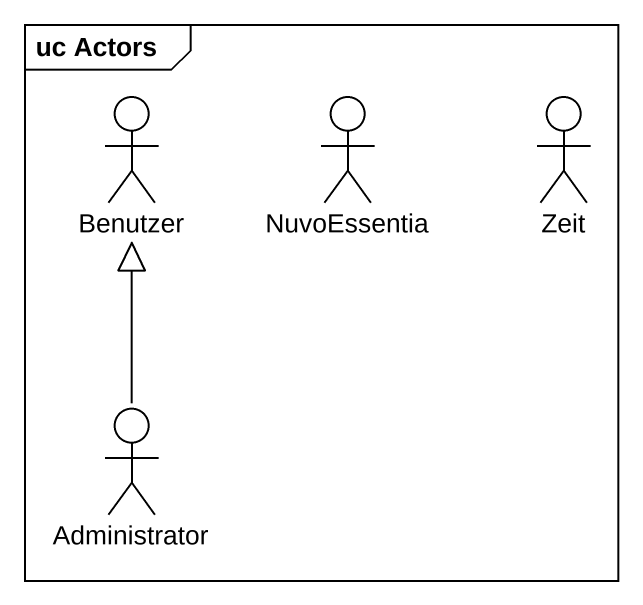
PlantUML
@startuml
mainframe uc Actors
actor Benutzer
actor NuvoEssentia
actor Zeit
actor Administrator
Administrator -up-|> Benutzer
@enduml
